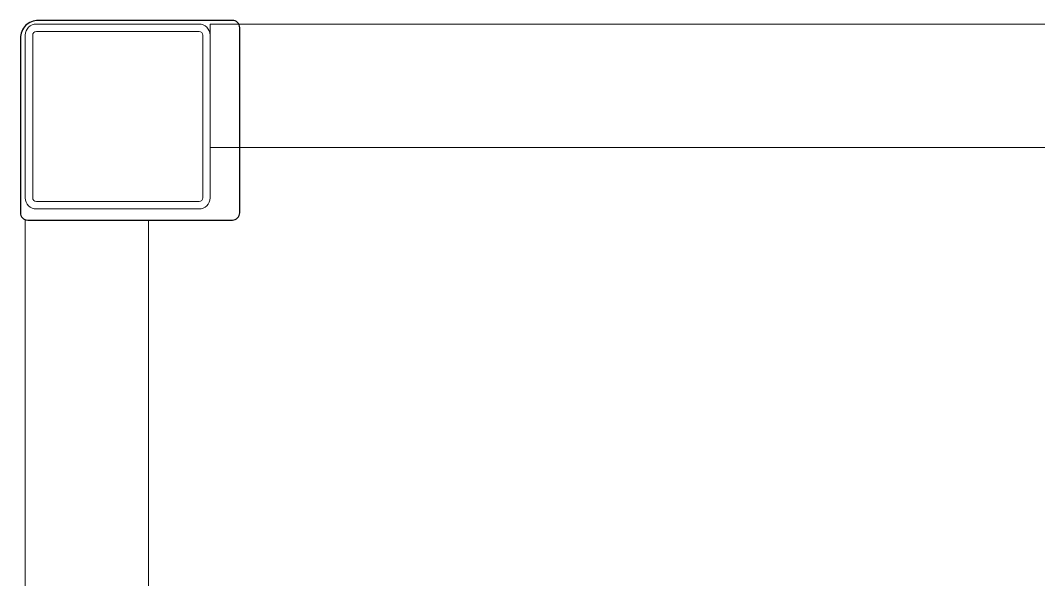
# Model space of a CAD drawing. Header units: millimetres. Extents: x 0 to 87554, y -20854 to 20404.
# Drawn here: x 7009 to 7836, y -13926 to -13473 of the extents above; entities that cross this region are included whole.
import ezdxf

# ---------------------------------------------------------------- set-up
doc = ezdxf.new("R2010")
doc.units = ezdxf.units.MM
doc.layers.get('0').update_dxf_attribs({"lineweight": 15})
doc.layers.add('AM_0', color=7, linetype='Continuous', lineweight=30)
doc.layers.add('CO', color=7, linetype='Continuous', lineweight=9)

msp = doc.modelspace()

# ---------------------------------------------------------------- linework, layer by layer
at = {"color": 0, "linetype": 'ByBlock'}
for points in [[(7163.387, -13616.734), (7163.387, -13484.734, 0.4142136), (7154.387, -13475.734), (7022.387, -13475.734, 0.4142136), (7013.387, -13484.734), (7013.387, -13616.734, 0.4142136), (7022.387, -13625.734), (7154.387, -13625.734, 0.4142136)], [(7163.387, -13616.734), (7163.387, -13484.734, 0.4142136), (7154.387, -13475.734), (7022.387, -13475.734, 0.4142136), (7013.387, -13484.734), (7013.387, -13616.734, 0.4142136), (7022.387, -13625.734), (7154.387, -13625.734, 0.4142136)], [(7163.387, -13616.734), (7163.387, -13484.734, 0.4142136), (7154.387, -13475.734), (7022.387, -13475.734, 0.4142136), (7013.387, -13484.734), (7013.387, -13616.734, 0.4142136), (7022.387, -13625.734), (7154.387, -13625.734, 0.4142136)], [(7157.387, -13616.734), (7157.387, -13484.734, 0.4142136), (7154.387, -13481.734), (7022.387, -13481.734, 0.4142136), (7019.387, -13484.734), (7019.387, -13616.734, 0.4142136), (7022.387, -13619.734), (7154.387, -13619.734, 0.4142136)], [(7157.387, -13616.734), (7157.387, -13484.734, 0.4142136), (7154.387, -13481.734), (7022.387, -13481.734, 0.4142136), (7019.387, -13484.734), (7019.387, -13616.734, 0.4142136), (7022.387, -13619.734), (7154.387, -13619.734, 0.4142136)], [(7157.387, -13616.734), (7157.387, -13484.734, 0.4142136), (7154.387, -13481.734), (7022.387, -13481.734, 0.4142136), (7019.387, -13484.734), (7019.387, -13616.734, 0.4142136), (7022.387, -13619.734), (7154.387, -13619.734, 0.4142136)]]:
    msp.add_lwpolyline(points, format="xyb", close=True, dxfattribs=at)
msp.add_lwpolyline([(7113.387, -13634.734), (7013.387, -13634.734), (7013.387, -15748.734), (7113.387, -15748.734)], close=True)
at = {"layer": 'AM_0'}
msp.add_lwpolyline([(7009.387, -13628.734, 0.4142136), (7015.387, -13634.734), (7181.387, -13634.734, 0.4142136), (7187.387, -13628.734), (7187.387, -13478.734, 0.4142136), (7181.387, -13472.734), (7023.887, -13472.734, 0.4142136), (7009.387, -13487.234)], format="xyb", close=True, dxfattribs=at)
at = {"layer": 'CO'}
msp.add_lwpolyline([(12850.387, -13475.734), (7163.387, -13475.734), (7163.387, -13575.734), (12850.387, -13575.734)], close=True, dxfattribs=at)

doc.saveas('drawing.dxf')
